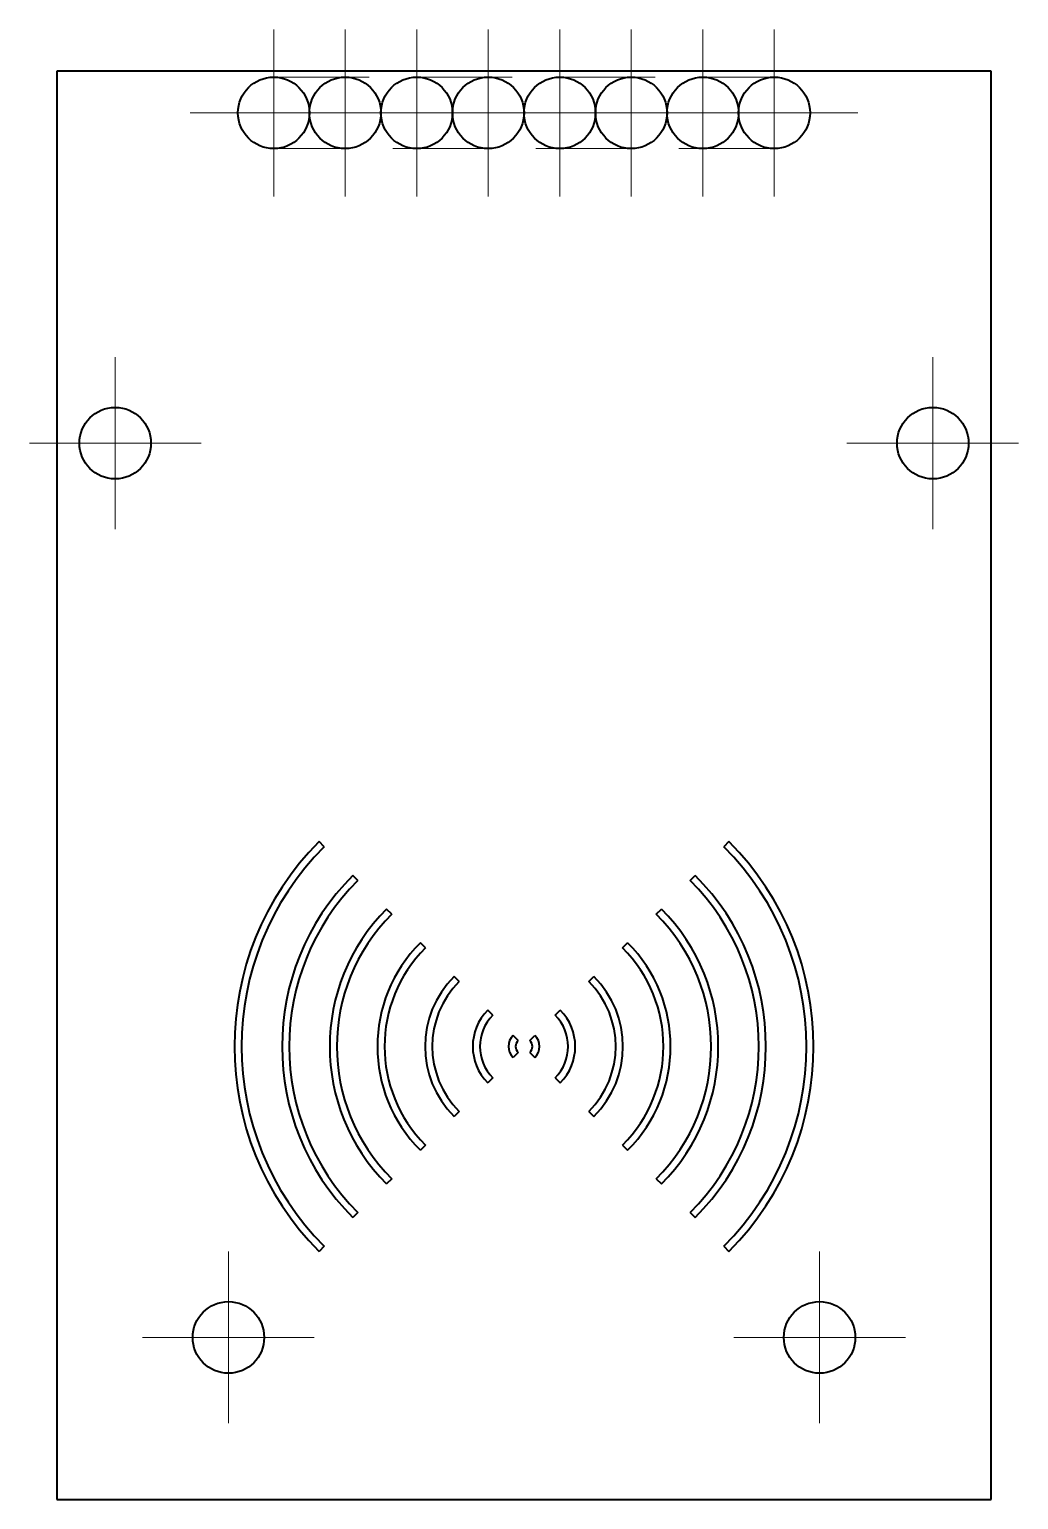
# Model space of a CAD drawing. Header units: millimetres. Extents: x -20.8 to 20.7, y -29.9 to 31.7.
import ezdxf

# ---------------------------------------------------------------- set-up
doc = ezdxf.new("R2010")
doc.units = ezdxf.units.MM
for name, pattern in [('K5LT_AXLED', [12, 7.5, -1.5, 1.5, -1.5]), ('K5LT_BASIC', [0]), ('K5LT_DASHED', [6, 4, -2])]:
    doc.linetypes.add(name, pattern=pattern)

# ---------------------------------------------------------------- blocks, each defined once
blk = doc.blocks.new('U0')
at = {"color": 7, "linetype": 'K5LT_DASHED', "lineweight": 18, "true_color": 0xffffff}
for p, q in [((-10.5, 29.7), (10.5, 29.7)), ((-10.5, 26.7), (-10.5, 29.7)), ((10.5, 29.7), (10.5, 26.7)), ((10.5, 26.7), (-10.5, 26.7))]:
    blk.add_line(p, q, dxfattribs=at)
blk = doc.blocks.new('U1')
at = {"color": 30, "linetype": 'K5LT_AXLED', "lineweight": 18, "true_color": 0xff8000}
for q in [(-17.15, 17.95), (-20.75, 14.35), (-17.15, 10.75), (-13.55, 14.35)]:
    blk.add_line((-17.15, 14.35), q, dxfattribs=at)
blk = doc.blocks.new('U2')
at = {"color": 30, "linetype": 'K5LT_AXLED', "lineweight": 18, "true_color": 0xff8000}
for q in [(17.15, 17.95), (13.55, 14.35), (17.15, 10.75), (20.75, 14.35)]:
    blk.add_line((17.15, 14.35), q, dxfattribs=at)
blk = doc.blocks.new('U3')
at = {"color": 30, "linetype": 'K5LT_AXLED', "lineweight": 18, "true_color": 0xff8000}
for q in [(12.4, -19.55), (8.8, -23.15), (12.4, -26.75), (16, -23.15)]:
    blk.add_line((12.4, -23.15), q, dxfattribs=at)
blk = doc.blocks.new('U4')
at = {"color": 30, "linetype": 'K5LT_AXLED', "lineweight": 18, "true_color": 0xff8000}
for q in [(-12.4, -19.55), (-16, -23.15), (-12.4, -26.75), (-8.8, -23.15)]:
    blk.add_line((-12.4, -23.15), q, dxfattribs=at)
blk = doc.blocks.new('U5')
at = {"color": 30, "linetype": 'K5LT_AXLED', "lineweight": 18, "true_color": 0xff8000}
for q in [(-10.5, 31.7), (-14, 28.2), (-10.5, 24.7), (-7, 28.2)]:
    blk.add_line((-10.5, 28.2), q, dxfattribs=at)
blk = doc.blocks.new('U6')
at = {"color": 30, "linetype": 'K5LT_AXLED', "lineweight": 18, "true_color": 0xff8000}
for q in [(-7.5, 31.7), (-11, 28.2), (-7.5, 24.7), (-4, 28.2)]:
    blk.add_line((-7.5, 28.2), q, dxfattribs=at)
blk = doc.blocks.new('U7')
at = {"color": 30, "linetype": 'K5LT_AXLED', "lineweight": 18, "true_color": 0xff8000}
for q in [(-4.5, 31.7), (-8, 28.2), (-4.5, 24.7), (-1, 28.2)]:
    blk.add_line((-4.5, 28.2), q, dxfattribs=at)
blk = doc.blocks.new('U8')
at = {"color": 30, "linetype": 'K5LT_AXLED', "lineweight": 18, "true_color": 0xff8000}
for q in [(-1.5, 31.7), (-5, 28.2), (-1.5, 24.7), (2, 28.2)]:
    blk.add_line((-1.5, 28.2), q, dxfattribs=at)
blk = doc.blocks.new('U9')
at = {"color": 30, "linetype": 'K5LT_AXLED', "lineweight": 18, "true_color": 0xff8000}
for q in [(1.5, 31.7), (-2, 28.2), (1.5, 24.7), (5, 28.2)]:
    blk.add_line((1.5, 28.2), q, dxfattribs=at)
blk = doc.blocks.new('U10')
at = {"color": 30, "linetype": 'K5LT_AXLED', "lineweight": 18, "true_color": 0xff8000}
for q in [(4.5, 31.7), (1, 28.2), (4.5, 24.7), (8, 28.2)]:
    blk.add_line((4.5, 28.2), q, dxfattribs=at)
blk = doc.blocks.new('U11')
at = {"color": 30, "linetype": 'K5LT_AXLED', "lineweight": 18, "true_color": 0xff8000}
for q in [(7.5, 31.7), (4, 28.2), (7.5, 24.7), (11, 28.2)]:
    blk.add_line((7.5, 28.2), q, dxfattribs=at)
blk = doc.blocks.new('U12')
at = {"color": 30, "linetype": 'K5LT_AXLED', "lineweight": 18, "true_color": 0xff8000}
for q in [(10.5, 31.7), (7, 28.2), (10.5, 24.7), (14, 28.2)]:
    blk.add_line((10.5, 28.2), q, dxfattribs=at)

msp = doc.modelspace()

# ---------------------------------------------------------------- linework, layer by layer
at = {"color": 143, "linetype": 'K5LT_BASIC', "lineweight": 40, "true_color": 0x33acca}
for p, q in [((-19.6, 29.95), (-19.6, -29.95)), ((9.05, 29.95), (-19.6, 29.95)), ((19.6, 29.95), (9.05, 29.95)), ((19.6, -29.95), (19.6, 29.95)), ((-8.379, -2.571), (-8.591, -2.359)), ((8.591, -2.359), (8.379, -2.571)), ((-6.965, -3.985), (-7.177, -3.773)), ((6.965, -3.985), (7.177, -3.773)), ((-5.551, -5.399), (-5.763, -5.187)), ((5.551, -5.399), (5.763, -5.187)), ((-4.137, -6.813), (-4.349, -6.601)), ((4.137, -6.813), (4.349, -6.601)), ((-2.722, -8.228), (-2.934, -8.016)), ((2.722, -8.228), (2.934, -8.016)), ((-1.308, -9.642), (-1.52, -9.43)), ((1.308, -9.642), (1.52, -9.43)), ((-0.247, -10.703), (-0.46, -10.49)), ((0.247, -10.703), (0.46, -10.49)), ((-0.247, -11.197), (-0.46, -11.41)), ((0.247, -11.197), (0.46, -11.41)), ((-1.308, -12.258), (-1.52, -12.47)), ((1.308, -12.258), (1.52, -12.47)), ((-2.722, -13.672), (-2.934, -13.884)), ((2.722, -13.672), (2.934, -13.884)), ((-4.137, -15.087), (-4.349, -15.299)), ((4.137, -15.087), (4.349, -15.299)), ((-5.551, -16.501), (-5.763, -16.713)), ((5.551, -16.501), (5.763, -16.713)), ((-6.965, -17.915), (-7.177, -18.127)), ((6.965, -17.915), (7.177, -18.127)), ((-8.379, -19.329), (-8.591, -19.541)), ((8.379, -19.329), (8.591, -19.541)), ((-19.6, -29.95), (19.6, -29.95))]:
    msp.add_line(p, q, dxfattribs=at)
for centre in [(-10.5, 28.2), (-7.5, 28.2), (-4.5, 28.2), (-1.5, 28.2), (1.5, 28.2), (4.5, 28.2), (7.5, 28.2), (10.5, 28.2), (-17.15, 14.35), (17.15, 14.35), (-12.4, -23.15), (12.4, -23.15)]:
    msp.add_circle(centre, 1.5, dxfattribs=at)
for radius, start, end in [(12.15, 135, 225), (12.15, 315, 45), (11.85, 135, 225), (11.85, 315, 45), (10.15, 135, 225), (9.85, 135, 225), (9.85, 315, 45), (10.15, 315, 45), (8.15, 135, 225), (7.85, 135, 225), (7.85, 315, 45), (8.15, 315, 45), (6.15, 135, 225), (6.15, 315, 45), (5.85, 135, 225), (5.85, 315, 45), (4.15, 135, 225), (3.85, 135, 225), (3.85, 315, 45), (4.15, 315, 45), (2.15, 135, 225), (1.85, 135, 225), (1.85, 315, 45), (2.15, 315, 45), (0.65, 135, 225), (0.35, 135, 225), (0.35, 315, 45), (0.65, 315, 45)]:
    msp.add_arc((0, -10.95), radius, start, end, dxfattribs=at)

# ---------------------------------------------------------------- block references
for name in ['U5', 'U6', 'U7', 'U8', 'U9', 'U10', 'U11', 'U12', 'U0', 'U1', 'U2', 'U4', 'U3']:
    msp.add_blockref(name, (0, 0))

doc.saveas('drawing.dxf')
